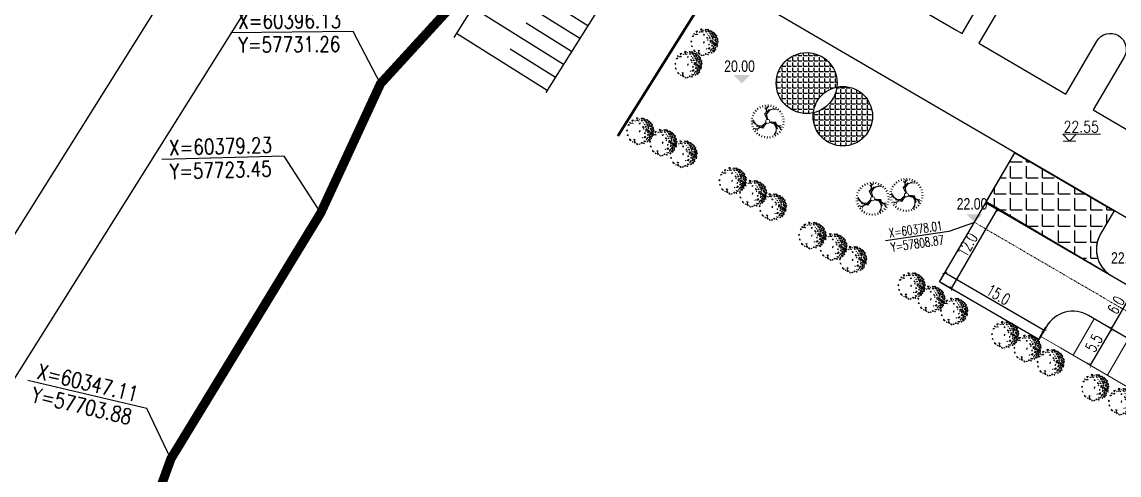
# Model space of a CAD drawing. Header units: inches. Extents: x 393 to 1582, y 246 to 1188.
# Drawn here: x 648.4 to 791.8, y 554.2 to 613.4 of the extents above; entities that cross this region are included whole.
import ezdxf

# ---------------------------------------------------------------- set-up
doc = ezdxf.new("R2010")
doc.units = ezdxf.units.IN
doc.header["$MEASUREMENT"] = 0
for name, pattern in [('ACAD_ISO10W100', [18.5, 12, -3, 0.5, -3]), ('BORDER2', [0.875, 0.25, -0.125, 0.25, -0.125, 0, -0.125]), ('CENTERX2', [4, 2.5, -0.5, 0.5, -0.5]), ('CONTINOUS', [0]), ('DOTE', [2.42, 2, -0.2, 0.02, -0.2])]:
    doc.linetypes.add(name, pattern=pattern)
for name, color, linetype in [('build2', 40, 'Continuous'), ('DIM', 4, 'Continuous'), ('ELEV', 1, 'Continuous'), ('hongzb', 5, 'Continuous'), ('JIAJU', 8, 'Continuous'), ('LEAF-G', 72, 'Continuous'), ('roaddim', 2, 'Continuous'), ('roadradiu', 3, 'Continuous'), ('绿化', 3, 'Continuous')]:
    doc.layers.add(name, color=color, linetype=linetype)
for name, color, linetype, lineweight in [('buildelev', 2, 'Continuous', 20), ('HONG', 6, 'DOTE', 15), ('parking', 30, 'Continuous', 18), ('ROAD', 1, 'Continuous', 25), ('ROAD-CENTER', 7, 'CENTERX2', 18), ('树', 84, 'Continuous', 15)]:
    doc.layers.add(name, color=color, linetype=linetype, lineweight=lineweight)
doc.styles.add('DIM_FONT', font='SIMPLEX.shx', dxfattribs={"width": 0.8})
doc.styles.add('FLS', font='', dxfattribs={"width": 0.8})
doc.styles.add('HZ', font='simplex.shx', dxfattribs={"width": 0.7, "bigfont": 'hztxt.shx'})
doc.styles.add('RO', font='romans.shx', dxfattribs={"width": 0.8})
doc.styles.get('FLS').set_extended_font_data('创艺繁隶书')
doc.dimstyles.new('NORMAL', dxfattribs={"dimtxt": 1.5, "dimasz": 0.3, "dimexe": 0.5, "dimexo": 0.3, "dimgap": 0.3, "dimtad": 1, "dimdec": 1, "dimzin": 1, "dimdsep": 46, "dimtxsty": 'HZ', "dimblk": 'ARCHTICK', "dimcen": 0, "dimclrt": 256, "dimadec": 0, "dimazin": 0, "dimtfac": 1, "dimtdec": 1, "dimtofl": 0, "dimtmove": 0, "dimatfit": 3, "dimldrblk": 'ARCHTICK', "dimfxl": 1, "dimtolj": 2, "dimtzin": 0, "dimarcsym": 0})

# ---------------------------------------------------------------- blocks, each defined once
blk = doc.blocks.new('_ARCHTICK')
at = {"color": 0, "linetype": 'ByBlock', "const_width": 0.15}
blk.add_lwpolyline([(-0.5, -0.5), (0.5, 0.5)], dxfattribs=at)
blk = doc.blocks.new('*D148')
at = {"layer": 'DEFPOINTS', "color": 0, "ltscale": 0.3, "transparency": 16777216}
for p in [(549.76, 589.87), (829.45, 513.23)]:
    blk.add_point(p, dxfattribs=at)
at = {"layer": 'roadradiu', "color": 0, "lineweight": -2, "ltscale": 0.3, "transparency": 16777216}
blk.add_line((816.46, 516.79), (829.45, 513.23), dxfattribs=at)
at = {"layer": 'roadradiu', "color": 0, "lineweight": -2, "ltscale": 0.3, "transparency": 16777216, "xscale": 0.3, "yscale": 0.3, "zscale": 0.3, "rotation": 344.6756044397064}
blk.add_blockref('_ARCHTICK', (829.45, 513.23), dxfattribs=at)
at = {"layer": 'roadradiu', "ltscale": 0.3, "transparency": 16777216, "insert": (819.56, 517.03), "char_height": 1.5, "attachment_point": 5, "rotation": 344.6756, "style": 'HZ'}
blk.add_mtext('\\A2;R290.0', dxfattribs=at)
blk = doc.blocks.new('*D198')
at = {"layer": 'DEFPOINTS', "color": 0, "ltscale": 0.3, "transparency": 16777216}
for p in [(549.76, 589.87), (825.39, 499.71)]:
    blk.add_point(p, dxfattribs=at)
at = {"layer": 'roadradiu', "color": 0, "lineweight": -2, "ltscale": 0.3, "transparency": 16777216}
blk.add_line((819.26, 501.71), (825.39, 499.71), dxfattribs=at)
at = {"layer": 'roadradiu', "color": 0, "lineweight": -2, "ltscale": 0.3, "transparency": 16777216, "xscale": 0.3, "yscale": 0.3, "zscale": 0.3, "rotation": 341.8852734557522}
blk.add_blockref('_ARCHTICK', (825.39, 499.71), dxfattribs=at)
at = {"layer": 'roadradiu', "ltscale": 0.3, "transparency": 16777216, "insert": (822.37, 501.8), "char_height": 1.5, "attachment_point": 5, "rotation": 341.8853, "style": 'HZ'}
blk.add_mtext('\\A2;R290.0', dxfattribs=at)
blk = doc.blocks.new('*D209')
at = {"layer": 'DEFPOINTS', "color": 0, "ltscale": 0.3, "transparency": 16777216}
for p in [(549.76, 589.87), (822.61, 491.63)]:
    blk.add_point(p, dxfattribs=at)
at = {"layer": 'roadradiu', "color": 0, "lineweight": -2, "ltscale": 0.3, "transparency": 16777216}
blk.add_line((816.54, 493.81), (822.61, 491.63), dxfattribs=at)
at = {"layer": 'roadradiu', "color": 0, "lineweight": -2, "ltscale": 0.3, "transparency": 16777216, "xscale": 0.3, "yscale": 0.3, "zscale": 0.3, "rotation": 340.1970086721902}
blk.add_blockref('_ARCHTICK', (822.61, 491.63), dxfattribs=at)
at = {"layer": 'roadradiu', "ltscale": 0.3, "transparency": 16777216, "insert": (819.65, 493.81), "char_height": 1.5, "attachment_point": 5, "rotation": 340.197, "style": 'HZ'}
blk.add_mtext('\\A2;R290.0', dxfattribs=at)
blk = doc.blocks.new('school')
at = {"layer": 'build2'}
for points in [[(322190, -276963), (330850, -276963), (330850, -286963), (330730, -286963), (240850, -286963), (240850, -276963), (265450, -276963), (266239, -276963), (266239, -229938), (270140, -229938), (270140, -210683), (285769, -210683), (285769, -216938), (330850, -216938), (330850, -249938), (321269, -249938), (321269, -259963), (327585, -259963), (327585, -268963), (322190, -268963)], [(318769, -241753), (318769, -219938), (285769, -219938), (285769, -232438), (273769, -232438), (273769, -241753), (318769, -241753)]]:
    blk.add_lwpolyline(points, close=True, dxfattribs=at)
blk.add_lwpolyline([(266239, -241753), (268769, -241753), (268769, -232438), (273769, -232438)], dxfattribs=at)
blk.add_lwpolyline([(286070, -268963), (286070, -276963), (299349, -276963), (319349, -276963), (319349, -268963), (315630, -268963), (315630, -259963), (318769, -259963), (318769, -251753), (268769, -251753), (268769, -259963), (274075, -259963), (274075, -268963), (268769, -268963), (268769, -276963), (281950, -276963), (281950, -268963, -1)], format="xyb", close=True, dxfattribs=at)
blk = doc.blocks.new('GPPMTR01')
at = {"color": 0, "linetype": 'ByBlock'}
for points in [[(-0.263, 0.454), (-0.27, 0.431), (-0.248, 0.431), (-0.243, 0.447)], [(-0.215, 0.443), (-0.218, 0.456), (-0.242, 0.475), (-0.199, 0.486), (-0.199, 0.449)], [(-0.166, 0.433), (-0.207, 0.386), (-0.18, 0.371), (-0.137, 0.387), (-0.147, 0.409), (-0.165, 0.407)], [(-0.173, 0.469), (-0.151, 0.518), (-0.12, 0.516), (-0.128, 0.487), (-0.144, 0.498), (-0.151, 0.48), (-0.145, 0.47)], [(-0.127, 0.461), (-0.133, 0.429), (-0.111, 0.428), (-0.096, 0.459)], [(-0.106, 0.53), (-0.073, 0.496), (-0.058, 0.515), (-0.035, 0.504), (-0.038, 0.545), (-0.064, 0.53)], [(-0.038, 0.477), (-0.055, 0.454), (-0.043, 0.424), (-0.032, 0.439)], [(0.007, 0.443), (-0.026, 0.412), (-0.02, 0.382), (0.016, 0.352), (0.045, 0.367), (0.01, 0.386), (0.034, 0.42)], [(0.005, 0.559), (-0.005, 0.523), (0.016, 0.511), (0.051, 0.519)], [(0.01, 0.485), (0.042, 0.462), (0.084, 0.477), (0.066, 0.492), (0.042, 0.485)], [(0.105, 0.53), (0.084, 0.519), (0.099, 0.504), (0.114, 0.511)], [(0.158, 0.447), (0.096, 0.443), (0.105, 0.412), (0.146, 0.393), (0.155, 0.416), (0.14, 0.428)], [(0.131, 0.488), (0.137, 0.5), (0.134, 0.53), (0.173, 0.507), (0.146, 0.481)], [(0.179, 0.477), (0.229, 0.496), (0.25, 0.473), (0.223, 0.458), (0.22, 0.477), (0.202, 0.469), (0.199, 0.458)], [(0.205, 0.439), (0.179, 0.42), (0.194, 0.405), (0.226, 0.416)], [(0.268, 0.45), (0.253, 0.435), (0.241, 0.409), (0.274, 0.428)], [(0.315, 0.416), (0.306, 0.401), (0.318, 0.39), (0.348, 0.393)], [(-0.482, 0.014), (-0.506, 0.025), (-0.514, -0.024), (-0.506, -0.036), (-0.464, -0.036), (-0.47, -0.024), (-0.494, -0.017)], [(-0.482, 0.196), (-0.461, 0.207), (-0.432, 0.177), (-0.452, 0.154), (-0.494, 0.15), (-0.5, 0.177)], [(-0.446, 0.071), (-0.432, 0.055), (-0.414, 0.067)], [(-0.417, 0.109), (-0.411, 0.15), (-0.357, 0.188), (-0.369, 0.162)], [(-0.412, 0.305), (-0.364, 0.304), (-0.367, 0.328), (-0.343, 0.337), (-0.374, 0.364), (-0.382, 0.335)], [(-0.393, 0.241), (-0.408, 0.23), (-0.396, 0.226)], [(-0.354, 0.404), (-0.335, 0.371), (-0.312, 0.378), (-0.293, 0.408)], [(-0.304, 0.31), (-0.343, 0.272), (-0.298, 0.279)], [(-0.298, 0.355), (-0.259, 0.362), (-0.24, 0.402), (-0.263, 0.4), (-0.275, 0.378)], [(-0.283, 0.139), (-0.269, 0.181), (-0.239, 0.166), (-0.248, 0.139), (-0.263, 0.15)], [(-0.215, 0.295), (-0.215, 0.276), (-0.206, 0.283)], [(-0.123, 0.314), (-0.144, 0.295), (-0.135, 0.287), (-0.115, 0.295)], [(-0.064, 0.207), (-0.085, 0.184), (-0.115, 0.203), (-0.115, 0.219), (-0.085, 0.207), (-0.052, 0.226)], [(-0.079, 0.401), (-0.097, 0.371), (-0.064, 0.359), (-0.049, 0.371)], [(-0.032, 0.317), (-0.058, 0.295), (-0.043, 0.264), (-0.023, 0.291)], [(-0.02, 0.033), (-0.035, 0.025), (-0.026, 0.017), (-0.014, 0.021)], [(-0.02, 0.188), (-0.008, 0.192), (0.001, 0.177), (-0.02, 0.169)], [(0.045, 0.295), (0.042, 0.249), (0.105, 0.211), (0.119, 0.219), (0.069, 0.245), (0.096, 0.283)], [(0.084, 0.371), (0.072, 0.344), (0.081, 0.321), (0.084, 0.344)], [(0.128, 0.336), (0.137, 0.287), (0.114, 0.272), (0.146, 0.26), (0.158, 0.302)], [(0.152, 0.162), (0.137, 0.139), (0.158, 0.12), (0.176, 0.128), (0.161, 0.143)], [(0.179, 0.272), (0.167, 0.245), (0.185, 0.238), (0.199, 0.253)], [(0.199, 0.291), (0.179, 0.352), (0.211, 0.31)], [(0.214, 0.359), (0.274, 0.374), (0.291, 0.409), (0.282, 0.336), (0.247, 0.333)], [(0.25, 0.325), (0.241, 0.298), (0.312, 0.302), (0.282, 0.329)], [(0.253, 0.268), (0.241, 0.226), (0.259, 0.177), (0.274, 0.203), (0.253, 0.219)], [(0.25, 0.086), (0.271, 0.063), (0.274, 0.021), (0.303, 0.052), (0.285, 0.109)], [(0.303, 0.268), (0.309, 0.219), (0.336, 0.215), (0.351, 0.234)], [(0.321, 0.363), (0.306, 0.34), (0.327, 0.325), (0.356, 0.325), (0.327, 0.336)], [(0.351, 0.382), (0.348, 0.371), (0.368, 0.355), (0.392, 0.359)], [(0.348, 0.173), (0.377, 0.128), (0.356, 0.097), (0.354, 0.128)], [(0.386, 0.257), (0.368, 0.272), (0.365, 0.287), (0.377, 0.298), (0.401, 0.283)], [(0.401, 0.207), (0.383, 0.219), (0.365, 0.211), (0.368, 0.196), (0.392, 0.192)], [(0.401, 0.078), (0.398, 0.063), (0.374, 0.067), (0.377, 0.09)], [(0.428, 0.025), (0.431, -0.021), (0.377, -0.043), (0.41, -0.013)], [(0.431, 0.26), (0.419, 0.245), (0.436, 0.23), (0.466, 0.249)], [(0.422, 0.166), (0.419, 0.135), (0.439, 0.12), (0.451, 0.139)], [(0.442, 0.203), (0.451, 0.169), (0.487, 0.139), (0.472, 0.181)], [(0.451, 0.074), (0.469, 0.052), (0.484, 0.063), (0.472, 0.093)], [(-0.467, -0.131), (-0.464, -0.157), (-0.482, -0.154), (-0.485, -0.127)], [(-0.437, -0.131), (-0.429, -0.066), (-0.381, -0.04), (-0.408, -0.078)], [(-0.42, -0.26), (-0.432, -0.218), (-0.411, -0.188), (-0.402, -0.214), (-0.411, -0.229)], [(-0.266, -0.366), (-0.304, -0.374), (-0.283, -0.4), (-0.251, -0.393)], [(0.17, -0.286), (0.137, -0.317), (0.149, -0.336), (0.176, -0.321)], [(0.188, -0.431), (0.211, -0.423), (0.188, -0.408)], [(0.205, -0.332), (0.199, -0.343), (0.235, -0.378), (0.294, -0.359), (0.274, -0.34), (0.235, -0.351)], [(0.256, -0.013), (0.241, -0.028), (0.253, -0.04)], [(0.327, -0.305), (0.333, -0.328), (0.389, -0.313)], [(0.407, -0.119), (0.389, -0.138), (0.398, -0.176), (0.419, -0.154)], [(0.416, -0.218), (0.389, -0.233), (0.392, -0.271), (0.407, -0.248)], [(0.436, -0.066), (0.442, -0.097), (0.466, -0.097), (0.481, -0.074), (0.46, -0.078)], [(-0.115, -0.473), (-0.138, -0.438), (-0.106, -0.438), (-0.085, -0.446)], [(0.072, -0.48), (0.042, -0.461), (0.06, -0.45), (0.066, -0.454), (0.096, -0.454), (0.096, -0.438), (0.125, -0.442), (0.114, -0.461)]]:
    blk.add_lwpolyline(points, close=True, dxfattribs=at)
blk.add_circle((0, 0), 0.01, dxfattribs=at)
blk = doc.blocks.new('t2')
for p, q in [((-2.24, 2.44), (-1.99, 2.17)), ((-1.78, 2.79), (-1.59, 2.49)), ((-1.34, 2.61), (-1.58, 1.52)), ((-1.34, 2.61), (-1.51, 1.47)), ((-1.44, 2), (-0.89, 2.82)), ((-1.27, 3.06), (-1.13, 2.72)), ((-0.72, 3.23), (-0.64, 2.88)), ((-0.15, 3.3), (-0.13, 2.95)), ((0.43, 3.28), (0.38, 2.92)), ((0.99, 3.16), (0.88, 2.81)), ((1.53, 2.93), (1.36, 2.62)), ((2.01, 2.62), (1.79, 2.34)), ((2.44, 2.24), (2.17, 1.99)), ((-3.28, 0.43), (-2.92, 0.38)), ((-3.16, 0.99), (-2.81, 0.88)), ((-2.93, 1.53), (-2.62, 1.36)), ((-2.62, 2.01), (-2.34, 1.79)), ((-1.95, 1.1), (-2.53, 1.12)), ((-1.63, 0.77), (-2.5, 1.58)), ((-2.5, 1.58), (-1.63, 0.89)), ((-2.3, 1.92), (-2.2, 1.35)), ((-1.73, 1.61), (-1.56, 0.32)), ((-1.53, 1.47), (-1.73, 1.61)), ((-1.56, 0.32), (-0.37, 0.11)), ((-1.24, 0.62), (-1.53, 1.47)), ((-0.31, 0.25), (-1.24, 0.62)), ((1.06, 1.19), (0.28, 0.27)), ((0.37, 0.14), (1.16, 0.76)), ((2.26, 0.7), (1.06, 1.19)), ((1.16, 0.76), (2.04, 0.59)), ((1.48, 1.02), (2.62, 1.38)), ((2.62, 1.38), (1.59, 0.97)), ((1.93, 1.14), (2.23, 1.63)), ((2.93, -0.14), (2.03, 0.57)), ((2.04, 0.59), (2.26, 0.7)), ((2.93, -0.14), (2.11, 0.61)), ((2.81, 1.03), (2.27, 1.23)), ((2.45, 0.24), (2.89, -0.64)), ((2.79, 1.78), (2.49, 1.59)), ((3.06, 1.27), (2.72, 1.13)), ((3.23, 0.72), (2.88, 0.64)), ((3.3, 0.15), (2.95, 0.13)), ((-3.3, -0.15), (-2.95, -0.13)), ((-3.23, -0.72), (-2.88, -0.64)), ((-3.06, -1.27), (-2.72, -1.13)), ((-2.79, -1.78), (-2.49, -1.59)), ((-2.44, -2.24), (-2.17, -1.99)), ((-1.59, -2.47), (-0.52, -2.05)), ((-1.59, -2.47), (-0.52, -2.13)), ((-0.53, -2.3), (0.5, -1.51)), ((-0.51, -2.07), (-0.53, -2.3)), ((0.08, -1.38), (-0.51, -2.07)), ((0.14, -1.8), (-0.12, -2.95)), ((-0.12, -2.95), (0.04, -1.86)), ((-0.06, -0.39), (0.08, -1.38)), ((0.5, -1.51), (0.1, -0.38)), ((2.62, -2.01), (2.34, -1.79)), ((2.93, -1.53), (2.62, -1.36)), ((3.16, -0.99), (2.81, -0.88)), ((3.28, -0.43), (2.92, -0.38)), ((-2.01, -2.62), (-1.79, -2.34)), ((-1.02, -2.25), (-1.99, -2.18)), ((-1.53, -2.93), (-1.36, -2.62)), ((-0.99, -3.16), (-0.88, -2.81)), ((-0.52, -2.95), (-0.07, -2.58)), ((-0.43, -3.28), (-0.38, -2.92)), ((0.03, -2.24), (0.29, -2.75)), ((0.15, -3.3), (0.13, -2.95)), ((0.72, -3.23), (0.64, -2.88)), ((1.27, -3.06), (1.13, -2.72)), ((1.78, -2.79), (1.59, -2.49)), ((2.24, -2.44), (1.99, -2.17))]:
    blk.add_line(p, q)
at = {"color": 0}
for p, q in [((-1.71, 1.46), (-1.64, 1.54)), ((-1.69, 1.3), (-1.53, 1.47)), ((-1.65, 0.98), (-1.44, 1.2)), ((-1.63, 0.82), (-1.39, 1.07)), ((-1.58, 0.5), (-1.3, 0.8)), ((-1.56, 0.34), (-1.25, 0.67)), ((-1.28, 0.27), (-1.03, 0.54)), ((-1.14, 0.24), (-0.91, 0.49)), ((-0.85, 0.19), (-0.66, 0.39)), ((-0.7, 0.16), (-0.54, 0.34)), ((0.49, 0.53), (0.57, 0.29)), ((0.59, 0.64), (0.67, 0.38)), ((0.78, 0.86), (0.88, 0.54)), ((0.88, 0.98), (0.99, 0.62)), ((1.07, 1.18), (1.21, 0.75)), ((1.22, 1.12), (1.35, 0.72)), ((1.52, 1), (1.62, 0.67)), ((1.67, 0.94), (1.76, 0.65)), ((1.97, 0.81), (2.04, 0.59)), ((2.12, 0.75), (2.15, 0.64)), ((-0.28, -2.11), (-0.51, -2.06)), ((-0.02, -1.92), (-0.32, -1.85)), ((0.11, -1.82), (-0.23, -1.74)), ((0.36, -1.62), (-0.05, -1.53)), ((0.21, -0.69), (-0.03, -0.64)), ((0.26, -0.83), (-0.01, -0.77)), ((0.36, -1.11), (0.03, -1.03)), ((0.41, -1.25), (0.05, -1.17)), ((0.49, -1.52), (0.05, -1.42)), ((-0.41, -2.21), (-0.52, -2.19))]:
    blk.add_line(p, q, dxfattribs=at)
blk.add_circle((0, 0), 0.397)
at = {"style": 'DIM_FONT', "width": 0.8, "flags": 9}
for tag in ['XSIZE', 'YSIZE']:
    blk.add_attdef(tag, (0, 0), '', height=0.000997, rotation=122.3352, dxfattribs=at)
blk = doc.blocks.new('bg')
at = {"layer": 'buildelev'}
blk.add_line((403415.9, 597892.09), (403417.41, 597892.09), dxfattribs=at)
blk.add_lwpolyline([(403417.45, 597892.89), (403416.66, 597892.09), (403415.86, 597892.89), (403420.35, 597892.89)], dxfattribs=at)
blk = doc.blocks.new('*D245')
at = {"layer": 'DEFPOINTS', "color": 0, "ltscale": 0.3, "transparency": 16777216}
for p in [(790.8, 573.29), (788.03, 568.54), (788.03, 568.54)]:
    blk.add_point(p, dxfattribs=at)
at = {"layer": 'roaddim', "color": 0, "lineweight": -2, "ltscale": 0.3, "transparency": 16777216}
for p, q in [((790.54, 573.44), (790.37, 573.55)), ((790.8, 573.29), (788.03, 568.54)), ((787.77, 568.69), (787.59, 568.8))]:
    blk.add_line(p, q, dxfattribs=at)
at = {"layer": 'roaddim', "color": 0, "lineweight": -2, "ltscale": 0.3, "transparency": 16777216, "xscale": 0.5, "yscale": 0.5, "zscale": 0.5}
for p, rotation in [((790.8, 573.29), 59.73420868512994), ((788.03, 568.54), 239.73420868513)]:
    blk.add_blockref('_ARCHTICK', p, dxfattribs=dict(at, rotation=rotation))
at = {"layer": 'roaddim', "ltscale": 0.3, "transparency": 16777216, "insert": (788.51, 571.45), "char_height": 1.5, "attachment_point": 5, "rotation": 59.7342, "style": 'HZ'}
blk.add_mtext('\\A2;5.5', dxfattribs=at)
blk = doc.blocks.new('*D246')
at = {"layer": 'DEFPOINTS', "color": 0, "ltscale": 0.3, "transparency": 16777216}
for p in [(793.82, 578.48), (793.82, 578.48), (790.8, 573.29)]:
    blk.add_point(p, dxfattribs=at)
at = {"layer": 'roaddim', "color": 0, "lineweight": -2, "ltscale": 0.3, "transparency": 16777216}
for p, q in [((790.8, 573.29), (793.82, 578.48)), ((794.08, 578.32), (794.25, 578.22)), ((791.06, 573.14), (791.23, 573.04))]:
    blk.add_line(p, q, dxfattribs=at)
at = {"layer": 'roaddim', "color": 0, "lineweight": -2, "ltscale": 0.3, "transparency": 16777216, "xscale": 0.5, "yscale": 0.5, "zscale": 0.5}
for p, rotation in [((793.82, 578.48), 59.73420868515547), ((790.8, 573.29), 239.7342086851554)]:
    blk.add_blockref('_ARCHTICK', p, dxfattribs=dict(at, rotation=rotation))
at = {"layer": 'roaddim', "ltscale": 0.3, "transparency": 16777216, "insert": (791.4, 576.41), "char_height": 1.5, "attachment_point": 5, "rotation": 59.7342, "style": 'HZ'}
blk.add_mtext('\\A2;6.0', dxfattribs=at)
blk = doc.blocks.new('*D472')
at = {"layer": 'DEFPOINTS', "color": 0, "ltscale": 0.3, "transparency": 16777216}
for p in [(769.04, 580.63), (768.35, 579.45), (781.3, 571.89)]:
    blk.add_point(p, dxfattribs=at)
at = {"layer": 'roaddim', "color": 0, "lineweight": -2, "ltscale": 0.3, "transparency": 16777216}
for p, q in [((768.5, 579.71), (769.29, 581.06)), ((781.99, 573.07), (769.04, 580.63)), ((781.46, 572.15), (782.24, 573.5))]:
    blk.add_line(p, q, dxfattribs=at)
at = {"layer": 'roaddim', "color": 0, "lineweight": -2, "ltscale": 0.3, "transparency": 16777216, "xscale": 0.5, "yscale": 0.5, "zscale": 0.5}
for p, rotation in [((769.04, 580.63), 149.7342086851954), ((781.99, 573.07), 329.7342086851954)]:
    blk.add_blockref('_ARCHTICK', p, dxfattribs=dict(at, rotation=rotation))
at = {"layer": 'roaddim', "ltscale": 0.3, "transparency": 16777216, "insert": (776.02, 577.77), "char_height": 1.5, "attachment_point": 5, "rotation": 329.7342, "style": 'HZ'}
blk.add_mtext('\\A2;15.0', dxfattribs=at)
blk = doc.blocks.new('*D247')
at = {"layer": 'DEFPOINTS', "color": 0, "ltscale": 0.3, "transparency": 16777216}
for p in [(774.4, 589.81), (768.35, 579.45), (769.84, 578.58)]:
    blk.add_point(p, dxfattribs=at)
at = {"layer": 'roaddim', "color": 0, "lineweight": -2, "ltscale": 0.3, "transparency": 16777216}
for p, q in [((774.66, 589.66), (776.32, 588.69)), ((775.88, 588.94), (769.84, 578.58)), ((768.61, 579.3), (770.27, 578.33))]:
    blk.add_line(p, q, dxfattribs=at)
at = {"layer": 'roaddim', "color": 0, "lineweight": -2, "ltscale": 0.3, "transparency": 16777216, "xscale": 0.5, "yscale": 0.5, "zscale": 0.5}
for p, rotation in [((775.88, 588.94), 59.73420868515048), ((769.84, 578.58), 239.7342086851504)]:
    blk.add_blockref('_ARCHTICK', p, dxfattribs=dict(at, rotation=rotation))
at = {"layer": 'roaddim', "ltscale": 0.3, "transparency": 16777216, "insert": (771.95, 584.29), "char_height": 1.5, "attachment_point": 5, "rotation": 59.7342, "style": 'HZ'}
blk.add_mtext('\\A2;12.0', dxfattribs=at)

msp = doc.modelspace()

# ---------------------------------------------------------------- hatches: boundary and pattern name
at = {"layer": 'JIAJU', "linetype": 'ACAD_ISO10W100', "ltscale": 0.3}
h = msp.add_hatch(dxfattribs=at)
h.set_pattern_fill('ANGLE', color=0, scale=0.3, style=0)
h.set_pattern_definition([(0, (-57043.522, -59803.474), (0, 2.0955), [1.524, -0.5715]), (90, (-57043.522, -59803.474), (-2.0955, 1e-16), [1.524, -0.5715])])
edge = h.paths.add_edge_path()
edge.add_line((790.501, 580.414), (774.44, 589.883))
edge.add_line((774.44, 589.883), (778.186, 596.303))
edge.add_line((778.186, 596.303), (791.141, 588.743))
edge.add_line((791.141, 588.743), (789.369, 585.706))
edge.add_arc((792.825, 583.69), 4.001, 149.74181, 223.93429)
edge.add_arc((794.858, 585.831), 6.952, 225.0145, 231.18878)
at = {"layer": 'roaddim', "ltscale": 0.3}
h = msp.add_hatch(dxfattribs=at)
h.set_pattern_fill('ANGLE', color=0, scale=0.1, style=0)
h.set_pattern_definition([(0, (-57450.5664, -59832.8852), (0, 0.6985), [0.508, -0.1905]), (90, (-57450.5664, -59832.8852), (-0.6985, 4e-17), [0.508, -0.1905])])
edge = h.paths.add_edge_path()
edge.add_arc((755.695, 601.092), 3.888, 0, 360)
edge = h.paths.add_edge_path()
edge.add_arc((750.974, 605.427), 3.978, 0, 360)

# ---------------------------------------------------------------- linework, layer by layer
at = {"color": 0, "linetype": 'Continuous', "ltscale": 0.8}
msp.add_lwpolyline([(836.029, 788.221), (789.969, 749.228), (775.715, 737.156), (763.405, 722.165), (755.158, 704.831), (747.017, 689.993), (738.139, 673.58), (727.524, 654.95), (717.112, 635.744), (708.401, 619.676), (695.281, 605.343), (687.469, 588.444), (667.899, 556.321), (666.625, 552.804)], dxfattribs=at)
at = {"layer": 'DIM', "color": 0, "ltscale": 0.3}
for points in [[(772.886, 587.22), (769.566, 586.032)], [(769.566, 586.032), (761.253, 584.826)]]:
    msp.add_lwpolyline(points, dxfattribs=at)
at = {"layer": 'ELEV', "color": 0}
for points in [[(741.43, 606.463), (743.551, 606.463), (742.491, 605.403)], [(771.825, 588.281), (773.946, 588.281), (772.886, 587.22)]]:
    msp.add_solid(points, dxfattribs=at)
at = {"layer": 'HONG', "color": 0, "linetype": 'BORDER2', "ltscale": 0.8, "const_width": 1.2}
msp.add_lwpolyline([(836.029, 788.221), (789.969, 749.228), (775.715, 737.156), (763.405, 722.165), (755.158, 704.831), (747.017, 689.993), (738.139, 673.58), (727.524, 654.95), (717.112, 635.744), (708.401, 619.676), (695.281, 605.343), (687.469, 588.444), (667.899, 556.321), (666.625, 552.804)], dxfattribs=at)
at = {"layer": 'hongzb', "color": 0, "linetype": 'DOTE', "ltscale": 0.2, "const_width": 0.35}
msp.add_lwpolyline([(726.299, 598.511), (739.721, 619.918), (817.574, 709.87), (922.656, 797.757), (972.26, 831.061), (1071.302, 885.077), (1176.766, 928.104), (1299.012, 961.009), (1365.77, 971.874), (1426.81, 975.633)], dxfattribs=at)
at = {"layer": 'hongzb', "color": 0, "ltscale": 0.3}
for points in [[(691.711, 612.151), (675.711, 612.016)], [(695.281, 605.343), (691.711, 612.151)], [(682.707, 595.893), (666.713, 595.441)], [(687.469, 588.444), (682.707, 595.893)], [(664.754, 562.897), (649.176, 566.55)], [(667.899, 556.321), (664.754, 562.897)]]:
    msp.add_lwpolyline(points, dxfattribs=at)
at = {"layer": 'JIAJU', "color": 0, "ltscale": 0.3}
msp.add_lwpolyline([(790.501, 580.414), (774.44, 589.883, -1), (774.44, 589.883), (778.186, 596.303), (791.141, 588.743), (789.369, 585.706, 0.3355295), (789.944, 580.914, 0.0269469)], format="xyb", close=True, dxfattribs=at)
at = {"layer": 'LEAF-G', "color": 0, "ltscale": 0.3}
for points, knots in [([(785.075, 630.529), (786.887, 629.632), (791.761, 627.175), (796.647, 621.093), (796.133, 614.893), (799.786, 610.157), (807.109, 613.087), (814.565, 608.148), (818.175, 602.892), (821.229, 600.781), (821.768, 600.433)], [0.2529252, 0.2529252, 0.2529252, 0.2529252, 6.3642838, 16.7347556, 20.7539655, 24.5354052, 32.2962174, 40.107367, 49.3637561, 51.2866754, 51.2866754, 51.2866754, 51.2866754]), ([(796.405, 597.25), (797.307, 598.559), (799.212, 601.626), (797.39, 607.52), (793.848, 612.634), (794.455, 619.67), (790.813, 626.266), (786.275, 628.202), (784.211, 629.048)], [0.7485163, 0.7485163, 0.7485163, 0.7485163, 5.3063391, 11.2988589, 17.6454263, 23.6422898, 31.6431822, 38.2086168, 38.2086168, 38.2086168, 38.2086168])]:
    msp.add_open_spline(points, degree=3, knots=knots, dxfattribs=at)
at = {"layer": 'parking', "color": 0, "ltscale": 0.3}
for p, q in [((788.553, 574.604), (785.781, 569.854)), ((784.148, 570.807), (781.557, 572.319)), ((790.799, 573.293), (788.027, 568.543)), ((796.117, 563.822), (784.148, 570.807)), ((793.044, 571.983), (790.272, 567.233))]:
    msp.add_line(p, q, dxfattribs=at)
at = {"layer": 'ROAD', "color": 0, "linetype": 'Continuous'}
for p, q in [((773.649, 588.529), (778.186, 596.303)), ((774.398, 589.811), (801.913, 573.754)), ((768.349, 579.447), (773.649, 588.529)), ((791.141, 588.743), (789.369, 585.706)), ((781.305, 571.887), (768.349, 579.447)), ((798.889, 568.572), (787.784, 575.053)), ((782.565, 574.046), (781.305, 571.887))]:
    msp.add_line(p, q, dxfattribs=at)
for centre, start, end in [((792.824, 583.69), 149.73421, 239.73421), ((785.768, 571.598), 59.73421, 149.73421)]:
    msp.add_arc(centre, 4, start, end, dxfattribs=at)
at = {"layer": 'ROAD-CENTER', "color": 5, "ltscale": 0.1}
msp.add_line((800.401, 571.163), (772.886, 587.22), dxfattribs=at)
at = {"layer": 'roaddim', "color": 0, "ltscale": 0.3}
for centre, radius in [((750.974, 605.427), 3.978), ((755.695, 601.092), 3.888)]:
    msp.add_circle(centre, radius, dxfattribs=at)
at = {"layer": 'roadradiu', "color": 0, "ltscale": 0.3}
msp.add_lwpolyline([(751.204, 709.589), (699.4, 649.734), (638.272, 552.239, 0.0342668), (594.754, 457.531, 0.0342668)], format="xyb", dxfattribs=at)
msp.add_lwpolyline([(737.979, 709.589), (691.336, 655.698), (629.639, 557.294)], dxfattribs=at)
at = {"layer": '绿化', "color": 0, "linetype": 'CONTINOUS'}
for p, q in [((709.461, 618.717), (721.322, 611.28)), ((716.454, 616.693), (722.384, 612.975)), ((707.336, 615.328), (719.197, 607.891)), ((714.329, 613.304), (720.26, 609.586)), ((705.211, 611.939), (717.072, 604.502)), ((712.204, 609.915), (718.135, 606.197))]:
    msp.add_line(p, q, dxfattribs=at)
for points in [[(960.817, 853.296), (959.28, 852.458), (907.627, 817.779), (799.989, 727.754), (719.561, 634.826), (704.866, 611.389)], [(968.204, 841.378), (966.549, 840.475), (916.043, 806.566), (809.836, 717.739), (730.851, 626.478), (716.868, 604.177)]]:
    msp.add_lwpolyline(points, dxfattribs=at)

# ---------------------------------------------------------------- block references
at = {"layer": 'build2', "color": 0, "xscale": 0.000999999995479009, "yscale": 0.000999999996565748, "zscale": 0.001, "rotation": 329.7342086852774}
msp.add_blockref('school', (680.924, 985.311), dxfattribs=at)
at = {"layer": 'buildelev', "color": 0, "linetype": 'Continuous', "xscale": 1.099999999998545, "yscale": 1.099999999998545, "zscale": 1.1}
msp.add_blockref('bg', (-442973.012, -657083.444), dxfattribs=at)
at = {"layer": '树'}
for name, p, xscale, yscale, zscale, rotation in [('GPPMTR01', (737.528, 610.697), 3.485684247348809, 3.485684247345489, 3.485684247348809, 300.5404110417522), ('GPPMTR01', (735.429, 607.783), 3.485684247348809, 3.485684247345489, 3.485684247348809, 300.5404110417522), ('t2', (745.882, 600.414), 0.6671807999634088, 0.6671807998791337, 0.6671808000000001, 66.027374180966), ('GPPMTR01', (729.137, 599.081), 3.485684247348809, 3.485684247345489, 3.485684247348809, 300.5404110417522), ('GPPMTR01', (732.136, 597.582), 3.485684247348809, 3.485684247345489, 3.485684247348809, 300.5404110417522), ('GPPMTR01', (734.802, 596.083), 3.485684247348809, 3.485684247345489, 3.485684247348809, 300.5404110417522), ('GPPMTR01', (741.216, 592.585), 3.485684247348809, 3.485684247345489, 3.485684247348809, 300.5404110417522), ('t2', (764.008, 590.804), 0.6671807999634088, 0.6671807998791337, 0.6671808000000001, 66.027374180966), ('GPPMTR01', (743.882, 590.919), 3.485684247348809, 3.485684247345489, 3.485684247348809, 300.5404110417522), ('t2', (759.595, 590.311), 0.6671807999634088, 0.6671807998791337, 0.6671808000000001, 66.027374180966), ('GPPMTR01', (746.465, 589.171), 3.485684247348809, 3.485684247345489, 3.485684247348809, 300.5404110417522), ('GPPMTR01', (751.625, 585.445), 3.485684247348809, 3.485684247345489, 3.485684247348809, 300.5404110417522), ('GPPMTR01', (754.374, 583.946), 3.485684247348809, 3.485684247345489, 3.485684247348809, 300.5404110417522), ('GPPMTR01', (756.957, 582.28), 3.485684247348809, 3.485684247345489, 3.485684247348809, 300.5404110417522), ('GPPMTR01', (764.596, 578.849), 3.485684247348809, 3.485684247345489, 3.485684247348809, 300.5404110417522), ('GPPMTR01', (767.179, 577.1), 3.485684247348809, 3.485684247345489, 3.485684247348809, 300.5404110417522), ('GPPMTR01', (770.178, 575.518), 3.485684247348809, 3.485684247345489, 3.485684247348809, 300.5404110417522), ('GPPMTR01', (776.818, 572.455), 3.485684247348809, 3.485684247345489, 3.485684247348809, 300.5404110417522), ('GPPMTR01', (779.729, 570.668), 3.485684247348809, 3.485684247345489, 3.485684247348809, 300.5404110417522), ('GPPMTR01', (782.773, 568.816), 3.485684247348809, 3.485684247345489, 3.485684247348809, 300.5404110417522), ('GPPMTR01', (788.577, 565.556), 3.485684247348809, 3.485684247345489, 3.485684247348809, 300.5404110417522), ('GPPMTR01', (792.094, 563.725), 3.485684247348809, 3.485684247345489, 3.485684247348809, 300.5404110417522)]:
    msp.add_blockref(name, p, dxfattribs=dict(at, xscale=xscale, yscale=yscale, zscale=zscale, rotation=rotation))

# ---------------------------------------------------------------- texts
at = {"layer": 'buildelev', "color": 0, "style": 'RO', "width": 0.8}
msp.add_text('22.55', height=1.5, dxfattribs=at).set_placement((784.532, 598.968))
at = {"layer": 'DIM', "color": 0, "ltscale": 0.3, "style": 'HZ', "width": 0.7}
for s, p in [('X=60378.01', (761.804, 585.209)), ('Y=57808.87', (762.071, 583.368))]:
    msp.add_text(s, height=1.2, rotation=8.25, dxfattribs=at).set_placement(p)
at = {"layer": 'ELEV', "color": 0, "style": 'FLS', "width": 0.8}
for s, p in [('20.00', (740.19, 606.891)), ('22.00', (770.573, 588.89)), ('22.10', (790.738, 581.813))]:
    msp.add_text(s, height=1.5, dxfattribs=at).set_placement(p)
at = {"layer": 'hongzb', "color": 0, "ltscale": 0.3, "style": 'HZ', "width": 0.8}
for s, rotation, p in [('X=60396.13', 0.49, (676.707, 612.524)), ('Y=57731.26', 0.49, (676.733, 609.424)), ('X=60379.23', 1.62, (667.698, 595.969)), ('Y=57723.45', 1.62, (667.786, 592.87)), ('X=60347.11', 346.8, (650.264, 566.808)), ('Y=57703.88', 346.8, (649.556, 563.79))]:
    msp.add_text(s, height=2, rotation=rotation, dxfattribs=at).set_placement(p)

# ---------------------------------------------------------------- dimensions: what is measured, and where the dimension line sits
at = {"layer": 'roaddim', "color": 0, "ltscale": 0.3}
for p1, p2, distance, picture, middle in [((774.398, 589.811), (768.349, 579.447), 1.721, '*D247', (771.953, 584.291)), ((790.799, 573.293), (793.823, 578.476), 0, '*D246', (791.404, 576.414)), ((790.799, 573.293), (788.027, 568.543), 0, '*D245', (788.506, 571.447))]:
    dim = msp.add_aligned_dim(p1=p1, p2=p2, distance=distance, dimstyle='NORMAL', override={"dimasz": 0.5, "dimzin": 0}, dxfattribs=at)
    dim.commit()
    dim.dimension.update_dxf_attribs({"geometry": picture, "text_midpoint": middle})
dim = msp.add_linear_dim(base=(769.037, 580.625), p1=(781.305, 571.887), p2=(768.349, 579.447), angle=149.73421, dimstyle='NORMAL', override={"dimasz": 0.5, "dimzin": 0}, dxfattribs=at)
dim.commit()
dim.dimension.update_dxf_attribs({"geometry": '*D472', "text_midpoint": (775.49, 576.86), "dimtype": 161})
at = {"layer": 'roadradiu', "color": 0, "ltscale": 0.3}
for mpoint, picture, middle in [((829.452, 513.231), '*D148', (819.284, 516.018)), ((825.389, 499.707), '*D198', (822.039, 500.803)), ((822.613, 491.626), '*D209', (819.296, 492.82))]:
    dim = msp.add_radius_dim(center=(549.763, 589.874), mpoint=mpoint, dimstyle='NORMAL', override={"dimzin": 0}, dxfattribs=at)
    dim.commit()
    dim.dimension.update_dxf_attribs({"geometry": picture, "text_midpoint": middle, "dimtype": 164})

doc.saveas('drawing.dxf')
